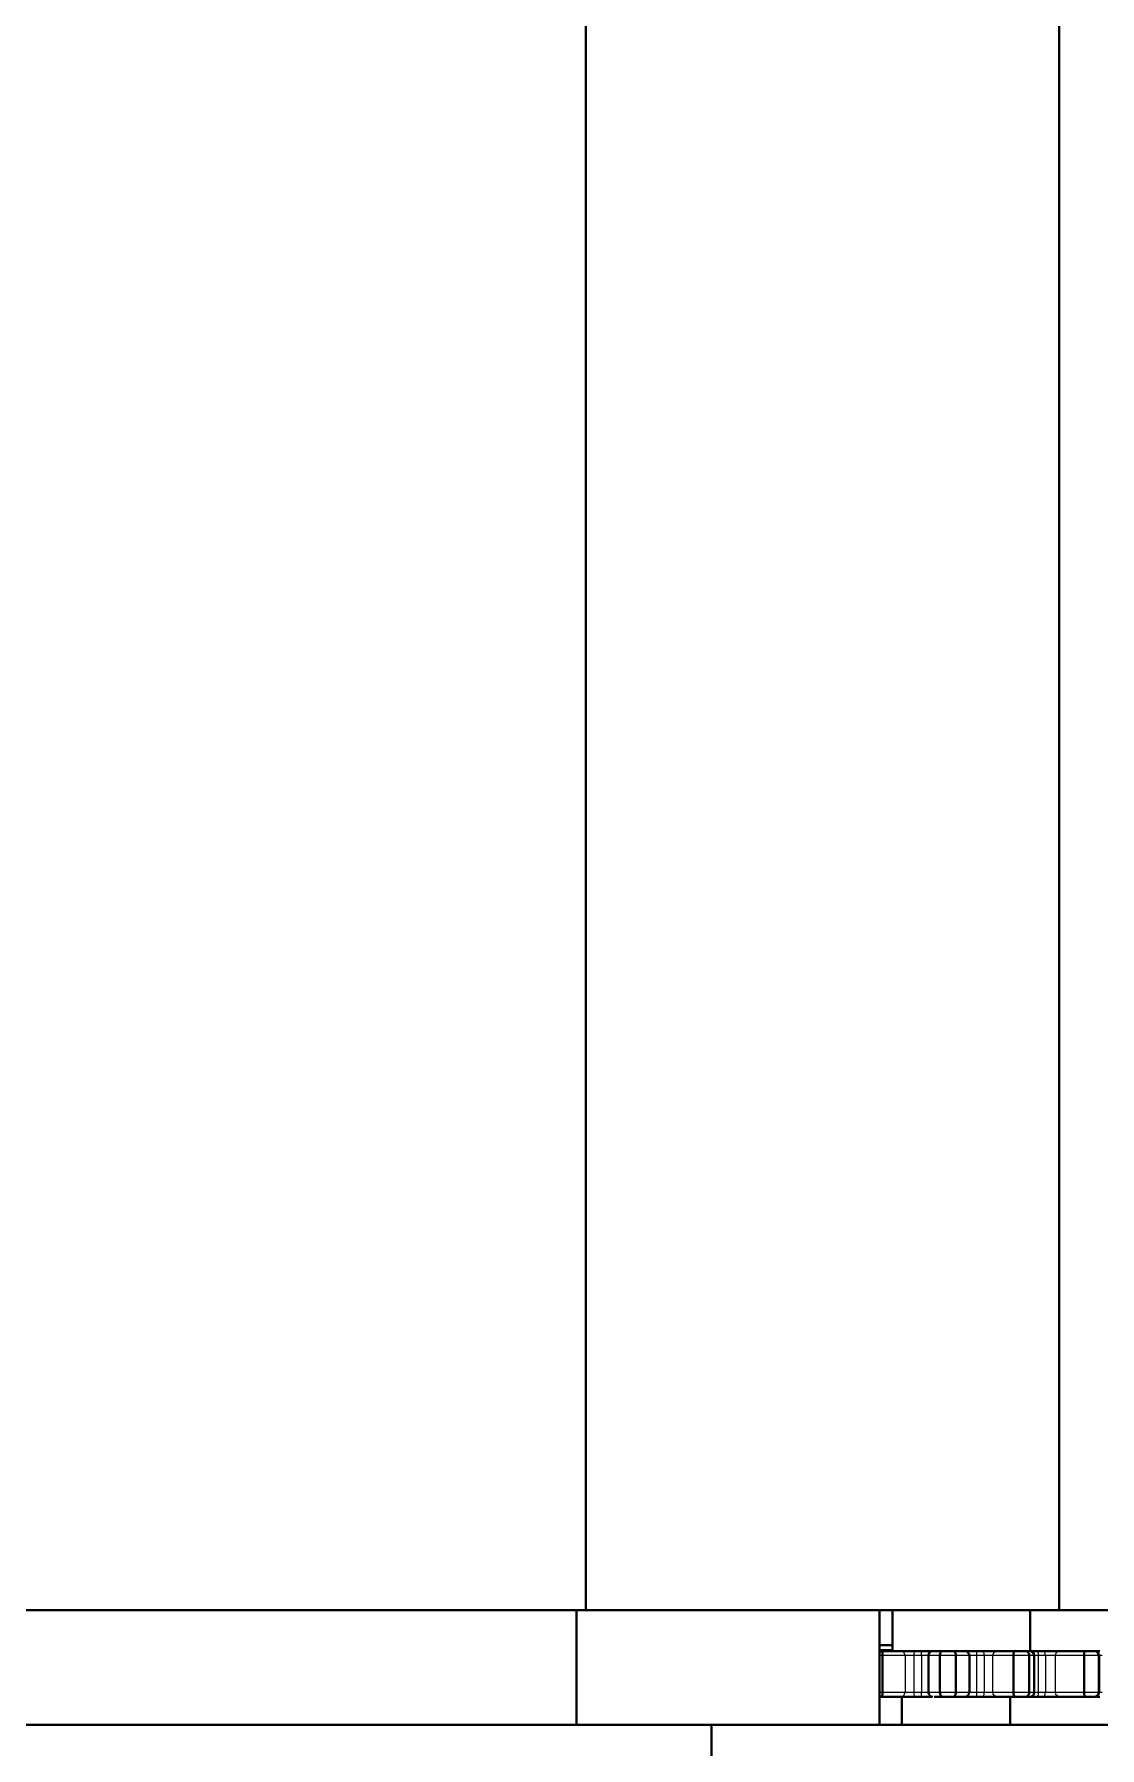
# Model space of a CAD drawing. Header units: inches. Extents: x 0 to 11, y 0 to 8.5.
# Drawn here: x 1.743 to 2.517, y 5.43 to 6.675 of the extents above; entities that cross this region are included whole.
import ezdxf

# ---------------------------------------------------------------- set-up
doc = ezdxf.new("R2010")
doc.units = ezdxf.units.IN
doc.header["$LTSCALE"] = 0.5
doc.header["$MEASUREMENT"] = 0
doc.layers.add('TANGENT_LINES', color=7, linetype='Continuous', lineweight=15)
doc.layers.add('Visible', color=7, linetype='Continuous', lineweight=40)

msp = doc.modelspace()

# ---------------------------------------------------------------- linework, layer by layer
at = {"layer": 'TANGENT_LINES'}
for p, q in [((2.3666, 5.5011), (2.357, 5.5011)), ((2.3594, 5.497), (2.3571, 5.497)), ((2.3757, 5.497), (2.3594, 5.497)), ((2.3757, 5.497), (2.3757, 5.4703)), ((2.3824, 5.497), (2.3757, 5.497)), ((2.3824, 5.4703), (2.3824, 5.497)), ((2.3876, 5.497), (2.3824, 5.497)), ((2.3876, 5.497), (2.3876, 5.4703)), ((2.3928, 5.497), (2.3876, 5.497)), ((2.401, 5.497), (2.3927, 5.497)), ((2.4127, 5.497), (2.401, 5.497)), ((2.4225, 5.497), (2.4127, 5.497)), ((2.4279, 5.497), (2.4225, 5.497)), ((2.4279, 5.4703), (2.4279, 5.497)), ((2.4332, 5.497), (2.4279, 5.497)), ((2.4332, 5.497), (2.4332, 5.4703)), ((2.4396, 5.497), (2.4332, 5.497)), ((2.4396, 5.4703), (2.4396, 5.497)), ((2.4545, 5.497), (2.4396, 5.497)), ((2.4659, 5.497), (2.4545, 5.497)), ((2.4696, 5.497), (2.4659, 5.497)), ((2.4727, 5.497), (2.4696, 5.497)), ((2.4727, 5.4703), (2.4727, 5.497)), ((2.4777, 5.497), (2.4727, 5.497)), ((2.4777, 5.497), (2.4777, 5.4703)), ((2.4851, 5.497), (2.4777, 5.497)), ((2.5059, 5.497), (2.4851, 5.497)), ((2.4851, 5.4703), (2.4851, 5.497)), ((2.5165, 5.497), (2.5059, 5.497)), ((2.5167, 5.497), (2.5165, 5.497)), ((2.5189, 5.497), (2.5167, 5.497)), ((2.3571, 5.4703), (2.3594, 5.4703)), ((2.3594, 5.4703), (2.3757, 5.4703)), ((2.3757, 5.4703), (2.3824, 5.4703)), ((2.3824, 5.4703), (2.3876, 5.4703)), ((2.3876, 5.4703), (2.3928, 5.4703)), ((2.3927, 5.4703), (2.401, 5.4703)), ((2.401, 5.4703), (2.4127, 5.4703)), ((2.4127, 5.4703), (2.4225, 5.4703)), ((2.4225, 5.4703), (2.4279, 5.4703)), ((2.4279, 5.4703), (2.4332, 5.4703)), ((2.4332, 5.4703), (2.4396, 5.4703)), ((2.4396, 5.4703), (2.4545, 5.4703)), ((2.4545, 5.4703), (2.4659, 5.4703)), ((2.4659, 5.4703), (2.4696, 5.4703)), ((2.4696, 5.4703), (2.4727, 5.4703)), ((2.4727, 5.4703), (2.4777, 5.4703)), ((2.4777, 5.4703), (2.4851, 5.4703)), ((2.4851, 5.4703), (2.5059, 5.4703)), ((2.5059, 5.4703), (2.5165, 5.4703)), ((2.5165, 5.4703), (2.5167, 5.4703)), ((2.5167, 5.4703), (2.5189, 5.4703))]:
    msp.add_line(p, q, dxfattribs=at)
for centre, ratio, start_param, end_param in [((2.3724, 5.497), 0.983815, 1.570796, 3.141593), ((2.4277, 5.497), 0.07438, 1.570796, 3.141593), ((2.4328, 5.497), 0.10002, 1.570796, 3.141593), ((2.4717, 5.497), 0.29442, 1.570796, 3.141593), ((2.4766, 5.497), 0.318918, 1.570796, 3.141593), ((2.3724, 5.4703), 0.983815, 0, 1.570796), ((2.4277, 5.4703), 0.07438, 0, 1.570796), ((2.4328, 5.4703), 0.10002, 0, 1.570796), ((2.4717, 5.4703), 0.29442, 12.566371, 14.137167), ((2.4766, 5.4703), 0.318918, 0, 1.570796)]:
    msp.add_ellipse(centre, major_axis=(0, -0.00333), ratio=ratio, start_param=start_param, end_param=end_param, dxfattribs=at)
at = {"layer": 'TANGENT_LINES', "extrusion": (0, 0, -1)}
for centre, ratio, start_param, end_param in [((2.3829, 5.497), 0.149389, 1.570796, 3.141593), ((2.388, 5.497), 0.123893, 1.570796, 3.141593), ((2.4429, 5.497), 0.99151, 1.570796, 3.141593), ((2.4882, 5.497), 0.937717, 1.570796, 3.141593), ((2.3829, 5.4703), 0.149389, 12.566371, 14.137167), ((2.388, 5.4703), 0.123893, 0, 1.570796), ((2.4429, 5.4703), 0.99151, 0, 1.570796), ((2.4882, 5.4703), 0.937717, 0, 1.570796)]:
    msp.add_ellipse(centre, major_axis=(0, -0.00333), ratio=ratio, start_param=start_param, end_param=end_param, dxfattribs=at)
at = {"layer": 'Visible'}
for p, q in [((2.1438, 5.53), (2.1438, 7.7633)), ((2.4876, 5.53), (2.4876, 7.7633)), ((2.1438, 5.53), (1.4278, 5.53)), ((2.1368, 5.4467), (2.1368, 5.53)), ((2.1438, 5.53), (2.4876, 5.53)), ((2.3571, 5.4467), (2.3571, 5.53)), ((2.3667, 5.53), (2.3667, 5.5003)), ((2.4667, 5.5003), (2.4667, 5.53)), ((2.4876, 5.53), (2.5876, 5.53)), ((2.3576, 5.5045), (2.3666, 5.5045)), ((2.3571, 5.5003), (2.3582, 5.5003)), ((2.3582, 5.5003), (2.3724, 5.5003)), ((2.3594, 5.497), (2.3594, 5.4703)), ((2.3724, 5.5003), (2.3829, 5.5003)), ((2.3829, 5.5003), (2.388, 5.5003)), ((2.388, 5.5003), (2.3961, 5.5003)), ((2.3927, 5.497), (2.3927, 5.4703)), ((2.3977, 5.5003), (2.396, 5.5003)), ((2.3977, 5.5003), (2.4032, 5.5003)), ((2.401, 5.497), (2.401, 5.4703)), ((2.4032, 5.5003), (2.4107, 5.5003)), ((2.4107, 5.5003), (2.4191, 5.5003)), ((2.4127, 5.497), (2.4127, 5.4703)), ((2.4191, 5.5003), (2.4277, 5.5003)), ((2.4225, 5.4703), (2.4225, 5.497)), ((2.4277, 5.5003), (2.4328, 5.5003)), ((2.4328, 5.5003), (2.4429, 5.5003)), ((2.4429, 5.5003), (2.4559, 5.5003)), ((2.4545, 5.497), (2.4545, 5.4703)), ((2.4559, 5.5003), (2.4633, 5.5003)), ((2.4633, 5.5003), (2.4658, 5.5003)), ((2.4659, 5.497), (2.4659, 5.4703)), ((2.4671, 5.5003), (2.4717, 5.5003)), ((2.4696, 5.4703), (2.4696, 5.497)), ((2.4717, 5.5003), (2.4766, 5.5003)), ((2.4766, 5.5003), (2.4882, 5.5003)), ((2.4882, 5.5003), (2.5064, 5.5003)), ((2.5059, 5.497), (2.5059, 5.4703)), ((2.5064, 5.5003), (2.5133, 5.5003)), ((2.5133, 5.5003), (2.5133, 5.5003)), ((2.5149, 5.5003), (2.5172, 5.5003)), ((2.5165, 5.497), (2.5165, 5.4703)), ((2.5167, 5.4703), (2.5167, 5.497)), ((2.3582, 5.467), (2.3571, 5.467)), ((2.3724, 5.467), (2.3582, 5.467)), ((2.3829, 5.467), (2.3724, 5.467)), ((2.3734, 5.467), (2.3734, 5.4467)), ((2.388, 5.467), (2.3829, 5.467)), ((2.3952, 5.467), (2.388, 5.467)), ((2.4032, 5.467), (2.3969, 5.467)), ((2.4107, 5.467), (2.4032, 5.467)), ((2.4191, 5.467), (2.4107, 5.467)), ((2.4277, 5.467), (2.4191, 5.467)), ((2.4328, 5.467), (2.4277, 5.467)), ((2.4429, 5.467), (2.4328, 5.467)), ((2.4559, 5.467), (2.4429, 5.467)), ((2.4522, 5.4467), (2.4522, 5.467)), ((2.4633, 5.467), (2.4559, 5.467)), ((2.466, 5.467), (2.4633, 5.467)), ((2.4717, 5.467), (2.4671, 5.467)), ((2.4766, 5.467), (2.4717, 5.467)), ((2.4882, 5.467), (2.4766, 5.467)), ((2.5064, 5.467), (2.4882, 5.467)), ((2.5133, 5.467), (2.5064, 5.467)), ((2.5133, 5.467), (2.5133, 5.467)), ((2.5172, 5.467), (2.515, 5.467)), ((2.1368, 5.4467), (1.5094, 5.4467)), ((2.1676, 5.4467), (2.1368, 5.4467)), ((2.2351, 5.4467), (2.1676, 5.4467)), ((2.2351, 5.4467), (2.6494, 5.4467)), ((2.2351, 5.4133), (2.2351, 5.4467))]:
    msp.add_line(p, q, dxfattribs=at)
at = {"layer": 'Visible', "extrusion": (0, 0, -1)}
for centre, major_axis, ratio, start_param, end_param in [((2.396, 5.497), (0, -0.00333), 0.999816, 1.558856, 3.140554), ((2.4662, 5.497), (0, 0.00333), 0.999975, 6.284329, 7.849257), ((2.5133, 5.497), (0, 0.00333), 0.999984, 6.273866, 7.842717), ((2.396, 5.4703), (0, -0.00333), 0.999816, 0.001039, 1.558856), ((2.4662, 5.4703), (0, 0.00333), 0.999975, 7.849257, 9.423634), ((2.5133, 5.4703), (0, 0.00333), 0.999984, 7.842719, 9.434097)]:
    msp.add_ellipse(centre, major_axis=major_axis, ratio=ratio, start_param=start_param, end_param=end_param, dxfattribs=at)
at = {"layer": 'Visible'}
for centre, start_param, end_param in [((2.4191, 5.497), 10.995574, 12.566371), ((2.4191, 5.4703), 9.424778, 10.995574)]:
    msp.add_ellipse(centre, major_axis=(0, 0.00333), ratio=0.999022, start_param=start_param, end_param=end_param, dxfattribs=at)
for points, knots in [([(2.3594, 5.497), (2.3594, 5.4973), (2.3594, 5.498), (2.3593, 5.4989), (2.359, 5.4996), (2.3588, 5.5002), (2.3583, 5.5004), (2.3582, 5.5003), (2.3582, 5.5003)], [0, 0, 0, 0, 0.226338, 0.440606, 0.638815, 0.818257, 0.973356, 1, 1, 1, 1]), ([(2.401, 5.497), (2.401, 5.4973), (2.4011, 5.498), (2.4014, 5.4989), (2.4018, 5.4996), (2.4023, 5.5002), (2.4031, 5.5004), (2.4032, 5.5003), (2.4032, 5.5003)], [0, 0, 0, 0, 0.20787, 0.407399, 0.598284, 0.784136, 0.96728, 1, 1, 1, 1]), ([(2.4127, 5.497), (2.4127, 5.4973), (2.4126, 5.498), (2.4124, 5.4989), (2.412, 5.4996), (2.4115, 5.5002), (2.4107, 5.5004), (2.4107, 5.5003), (2.4107, 5.5003)], [0, 0, 0, 0, 0.210796, 0.412555, 0.604338, 0.788896, 0.968089, 1, 1, 1, 1]), ([(2.4545, 5.497), (2.4545, 5.4973), (2.4545, 5.498), (2.4547, 5.4989), (2.455, 5.4996), (2.4553, 5.5002), (2.4559, 5.5004), (2.4559, 5.5003), (2.4559, 5.5003)], [0, 0, 0, 0, 0.22257, 0.43371, 0.630102, 0.81044, 0.971892, 1, 1, 1, 1]), ([(2.4659, 5.497), (2.4659, 5.4973), (2.4659, 5.498), (2.4655, 5.4989), (2.465, 5.4996), (2.4643, 5.5002), (2.4633, 5.5004), (2.4633, 5.5003), (2.4633, 5.5003)], [0, 0, 0, 0, 0.199054, 0.392131, 0.580884, 0.77099, 0.965087, 1, 1, 1, 1]), ([(2.5059, 5.497), (2.5059, 5.4973), (2.5059, 5.498), (2.506, 5.4989), (2.5061, 5.4996), (2.5062, 5.5001), (2.5064, 5.5004), (2.5064, 5.5003), (2.5064, 5.5003)], [0, 0, 0, 0, 0.240362, 0.466739, 0.673176, 0.852155, 0.980977, 1, 1, 1, 1]), ([(2.5165, 5.497), (2.5165, 5.4973), (2.5164, 5.498), (2.516, 5.4989), (2.5153, 5.4996), (2.5146, 5.5002), (2.5133, 5.5004), (2.5133, 5.5003), (2.5133, 5.5003)], [0, 0, 0, 0, 0.190756, 0.378165, 0.565654, 0.760052, 0.963299, 1, 1, 1, 1]), ([(2.3582, 5.467), (2.3582, 5.467), (2.3583, 5.467), (2.3588, 5.4672), (2.359, 5.4678), (2.3593, 5.4685), (2.3594, 5.4694), (2.3594, 5.47), (2.3594, 5.4703)], [0, 0, 0, 0, 0.026644, 0.181743, 0.361185, 0.559394, 0.773662, 1, 1, 1, 1]), ([(2.4032, 5.467), (2.4032, 5.467), (2.4031, 5.467), (2.4023, 5.4672), (2.4018, 5.4677), (2.4014, 5.4685), (2.4011, 5.4694), (2.401, 5.47), (2.401, 5.4703)], [0, 0, 0, 0, 0.03272, 0.215864, 0.401716, 0.592601, 0.79213, 1, 1, 1, 1]), ([(2.4107, 5.467), (2.4107, 5.467), (2.4107, 5.467), (2.4115, 5.4672), (2.412, 5.4677), (2.4124, 5.4685), (2.4126, 5.4694), (2.4127, 5.47), (2.4127, 5.4703)], [0, 0, 0, 0, 0.031911, 0.211104, 0.395662, 0.587445, 0.789204, 1, 1, 1, 1]), ([(2.4559, 5.467), (2.4559, 5.467), (2.4559, 5.467), (2.4553, 5.4672), (2.455, 5.4678), (2.4547, 5.4685), (2.4545, 5.4694), (2.4545, 5.47), (2.4545, 5.4703)], [0, 0, 0, 0, 0.028108, 0.18956, 0.369898, 0.56629, 0.77743, 1, 1, 1, 1]), ([(2.4633, 5.467), (2.4633, 5.467), (2.4633, 5.467), (2.4643, 5.4672), (2.465, 5.4677), (2.4655, 5.4685), (2.4659, 5.4694), (2.4659, 5.47), (2.4659, 5.4703)], [0, 0, 0, 0, 0.034913, 0.22901, 0.419116, 0.607869, 0.800946, 1, 1, 1, 1]), ([(2.5064, 5.467), (2.5064, 5.467), (2.5064, 5.467), (2.5062, 5.4673), (2.5061, 5.4678), (2.506, 5.4685), (2.5059, 5.4694), (2.5059, 5.47), (2.5059, 5.4703)], [0, 0, 0, 0, 0.019023, 0.147845, 0.326824, 0.533261, 0.759638, 1, 1, 1, 1]), ([(2.5133, 5.467), (2.5133, 5.467), (2.5133, 5.467), (2.5146, 5.4672), (2.5153, 5.4677), (2.516, 5.4685), (2.5164, 5.4693), (2.5165, 5.47), (2.5165, 5.4703)], [0, 0, 0, 0, 0.036701, 0.239948, 0.434346, 0.621835, 0.809244, 1, 1, 1, 1])]:
    msp.add_open_spline(points, degree=3, knots=knots, dxfattribs=at)

doc.saveas('drawing.dxf')
